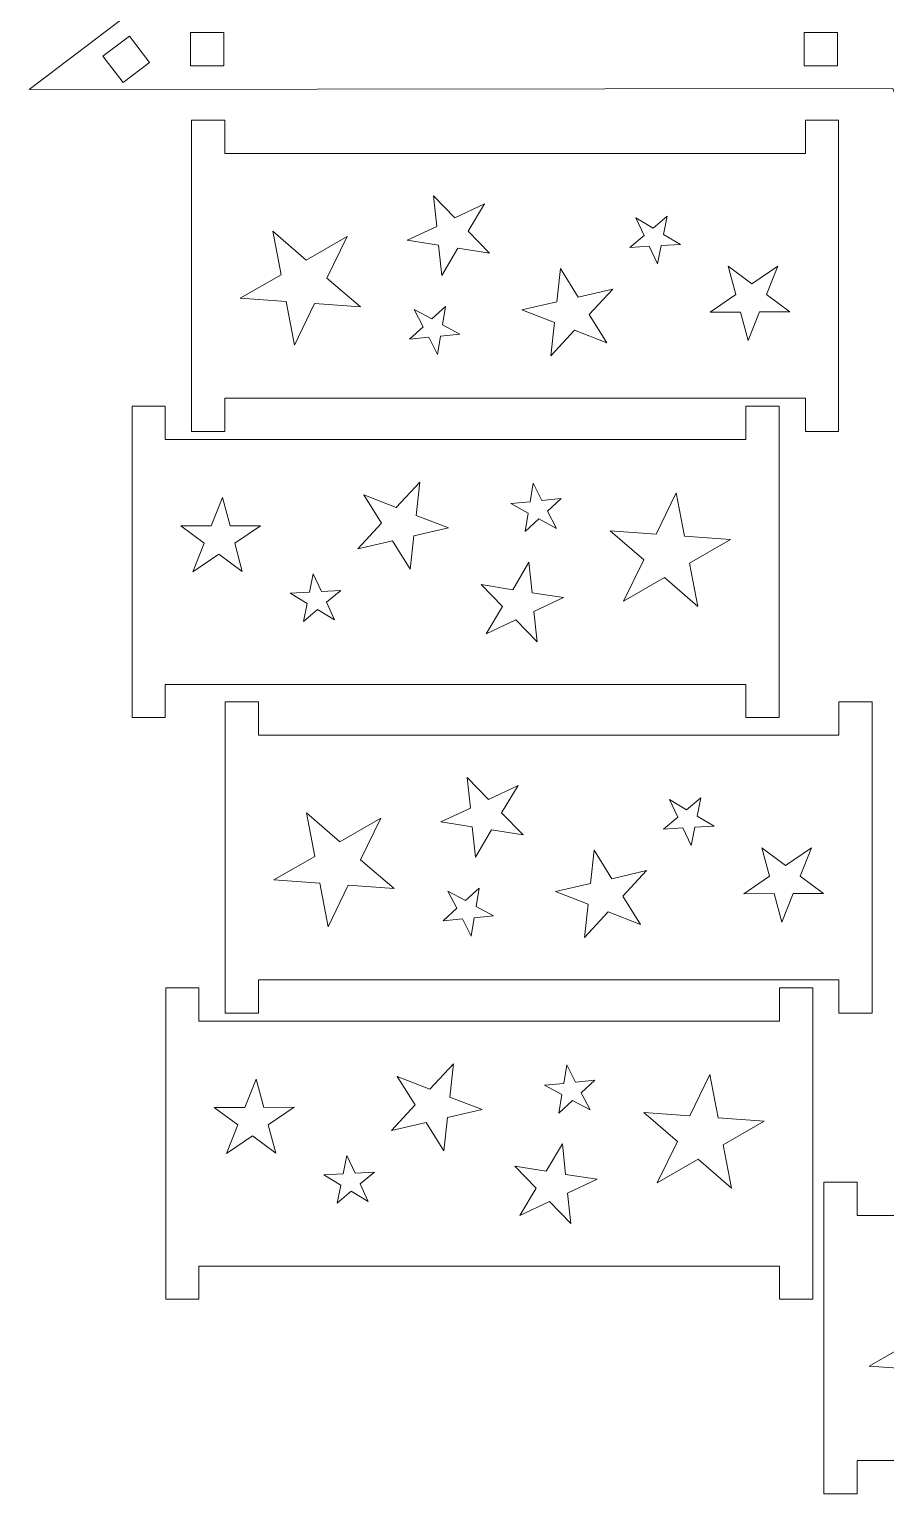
# Model space of a CAD drawing. Header units: centimetres. Extents: x -19.4 to 25.4, y -16.9 to 18.6.
# Drawn here: x -19.38 to -9.08, y -16.95 to 0.66 of the extents above; entities that cross this region are included whole.
import ezdxf

# ---------------------------------------------------------------- set-up
doc = ezdxf.new("R2010")
doc.units = ezdxf.units.CM
doc.header["$MEASUREMENT"] = 0
doc.layers.add('layer 1', color=7, linetype='Continuous')

msp = doc.modelspace()

# ---------------------------------------------------------------- linework, layer by layer
at = {"layer": 'layer 1', "color": 250, "lineweight": 9}
for points, knots in [([(-14.84191, 15.80987), (-14.84191, 15.80987), (-11.25771, 6.10371), (-11.25771, 6.10371), (-11.25771, 6.10371), (-11.25771, 6.10371), (-19.38088, -0.06509), (-19.38088, -0.06509), (-19.38088, -0.06509), (-19.38088, -0.06509), (-8.99748, -0.05361), (-8.99748, -0.05361), (-8.99748, -0.05361), (-8.99748, -0.05361), (-5.33731, -10.08188), (-5.33731, -10.08188), (-5.33731, -10.08188), (-5.33731, -10.08188), (-2.61756, -0.05896), (-2.61756, -0.05896), (-2.61756, -0.05896), (-2.61756, -0.05896), (7.76776, -0.08797), (7.76776, -0.08797), (7.76776, -0.08797), (7.76776, -0.08797), (-0.93476, 6.09502), (-0.93476, 6.09502), (-0.93476, 6.09502), (-0.93476, 6.09502), (1.74061, 15.80987), (1.74061, 15.80987), (1.74061, 15.80987), (1.74061, 15.80987), (1.43533, 15.80987), (1.43533, 15.80987), (1.43533, 15.80987), (1.43533, 15.80987), (-6.27467, 9.90378), (-6.27467, 9.90378), (-6.27467, 9.90378), (-6.27467, 9.90378), (-14.52296, 15.80987), (-14.52296, 15.80987), (-14.52296, 15.80987), (-14.52296, 15.80987), (-14.84191, 15.80987), (-14.84191, 15.80987)], [0, 0, 0, 0, 0.07692308, 0.07692308, 0.07692308, 0.07692308, 0.15384615, 0.15384615, 0.15384615, 0.15384615, 0.23076923, 0.23076923, 0.23076923, 0.23076923, 0.30769231, 0.30769231, 0.30769231, 0.30769231, 0.38461538, 0.38461538, 0.38461538, 0.38461538, 0.46153846, 0.46153846, 0.46153846, 0.46153846, 0.53846154, 0.53846154, 0.53846154, 0.53846154, 0.61538462, 0.61538462, 0.61538462, 0.61538462, 0.69230769, 0.69230769, 0.69230769, 0.69230769, 0.76923077, 0.76923077, 0.76923077, 0.76923077, 0.84615385, 0.84615385, 0.84615385, 0.84615385, 1, 1, 1, 1]), ([(-18.49571, 0.33576), (-18.49571, 0.33576), (-18.17765, 0.57834), (-18.17765, 0.57834), (-18.17765, 0.57834), (-18.17765, 0.57834), (-17.93508, 0.26026), (-17.93508, 0.26026), (-17.93508, 0.26026), (-17.93508, 0.26026), (-18.25316, 0.01771), (-18.25316, 0.01771), (-18.25316, 0.01771), (-18.25316, 0.01771), (-18.49571, 0.33576), (-18.49571, 0.33576)], [0, 0, 0, 0, 0.2, 0.2, 0.2, 0.2, 0.4, 0.4, 0.4, 0.4, 0.6, 0.6, 0.6, 0.6, 1, 1, 1, 1]), ([(-17.44259, 0.21971), (-17.44259, 0.21971), (-17.04259, 0.21971), (-17.04259, 0.21971), (-17.04259, 0.21971), (-17.04259, 0.21971), (-17.04259, 0.61971), (-17.04259, 0.61971), (-17.04259, 0.61971), (-17.04259, 0.61971), (-17.44259, 0.61971), (-17.44259, 0.61971), (-17.44259, 0.61971), (-17.44259, 0.61971), (-17.44259, 0.21971), (-17.44259, 0.21971)], [0, 0, 0, 0, 0.2, 0.2, 0.2, 0.2, 0.4, 0.4, 0.4, 0.4, 0.6, 0.6, 0.6, 0.6, 1, 1, 1, 1]), ([(-10.06247, 0.21971), (-10.06247, 0.21971), (-9.66247, 0.21971), (-9.66247, 0.21971), (-9.66247, 0.21971), (-9.66247, 0.21971), (-9.66247, 0.61971), (-9.66247, 0.61971), (-9.66247, 0.61971), (-9.66247, 0.61971), (-10.06247, 0.61971), (-10.06247, 0.61971), (-10.06247, 0.61971), (-10.06247, 0.61971), (-10.06247, 0.21971), (-10.06247, 0.21971)], [0, 0, 0, 0, 0.2, 0.2, 0.2, 0.2, 0.4, 0.4, 0.4, 0.4, 0.6, 0.6, 0.6, 0.6, 1, 1, 1, 1]), ([(-17.02932, -0.83268), (-17.02932, -0.83268), (-10.04921, -0.83268), (-10.04921, -0.83268), (-10.04921, -0.83268), (-10.04921, -0.83268), (-10.04921, -0.43289), (-10.04921, -0.43289), (-10.04921, -0.43289), (-10.04921, -0.43289), (-9.64921, -0.43289), (-9.64921, -0.43289), (-9.64921, -0.43289), (-9.64921, -1.68074), (-9.6492, -2.92858), (-9.6492, -4.17642), (-9.6492, -4.17642), (-9.6492, -4.17642), (-10.0492, -4.17645), (-10.0492, -4.17645), (-10.0492, -4.17645), (-10.0492, -4.17645), (-10.0492, -3.77665), (-10.0492, -3.77665), (-10.0492, -3.77665), (-10.0492, -3.77665), (-17.02933, -3.77665), (-17.02933, -3.77665), (-17.02933, -3.77665), (-17.02933, -3.77665), (-17.02932, -4.17645), (-17.02932, -4.17645), (-17.02932, -4.17645), (-17.02932, -4.17645), (-17.42933, -4.17645), (-17.42933, -4.17645), (-17.42933, -4.17645), (-17.42933, -2.92861), (-17.42933, -1.68074), (-17.42933, -0.4329), (-17.42933, -0.4329), (-17.42933, -0.4329), (-17.02933, -0.43289), (-17.02933, -0.43289), (-17.02933, -0.43289), (-17.02933, -0.43289), (-17.02932, -0.83268), (-17.02932, -0.83268)], [0, 0, 0, 0, 0.07692308, 0.07692308, 0.07692308, 0.07692308, 0.15384615, 0.15384615, 0.15384615, 0.15384615, 0.23076923, 0.23076923, 0.23076923, 0.23076923, 0.30769231, 0.30769231, 0.30769231, 0.30769231, 0.38461538, 0.38461538, 0.38461538, 0.38461538, 0.46153846, 0.46153846, 0.46153846, 0.46153846, 0.53846154, 0.53846154, 0.53846154, 0.53846154, 0.61538462, 0.61538462, 0.61538462, 0.61538462, 0.69230769, 0.69230769, 0.69230769, 0.69230769, 0.76923077, 0.76923077, 0.76923077, 0.76923077, 0.84615385, 0.84615385, 0.84615385, 0.84615385, 1, 1, 1, 1]), ([(-14.52013, -1.34382), (-14.52013, -1.34382), (-14.26351, -1.60753), (-14.26351, -1.60753), (-14.26351, -1.60753), (-14.26351, -1.60753), (-13.90845, -1.44045), (-13.90845, -1.44045), (-13.90845, -1.44045), (-13.90845, -1.44045), (-14.10549, -1.76925), (-14.10549, -1.76925), (-14.10549, -1.76925), (-14.10549, -1.76925), (-13.84775, -2.032), (-13.84775, -2.032), (-13.84775, -2.032), (-13.84775, -2.032), (-14.22616, -1.97148), (-14.22616, -1.97148), (-14.22616, -1.97148), (-14.22616, -1.97148), (-14.42191, -2.30092), (-14.42191, -2.30092), (-14.42191, -2.30092), (-14.42191, -2.30092), (-14.45875, -1.93473), (-14.45875, -1.93473), (-14.45875, -1.93473), (-14.45875, -1.93473), (-14.83749, -1.87562), (-14.83749, -1.87562), (-14.83749, -1.87562), (-14.83749, -1.87562), (-14.48185, -1.70981), (-14.48185, -1.70981), (-14.48185, -1.70981), (-14.48185, -1.70981), (-14.52013, -1.34382), (-14.52013, -1.34382)], [0, 0, 0, 0, 0.09090909, 0.09090909, 0.09090909, 0.09090909, 0.18181818, 0.18181818, 0.18181818, 0.18181818, 0.27272727, 0.27272727, 0.27272727, 0.27272727, 0.36363636, 0.36363636, 0.36363636, 0.36363636, 0.45454545, 0.45454545, 0.45454545, 0.45454545, 0.54545455, 0.54545455, 0.54545455, 0.54545455, 0.63636364, 0.63636364, 0.63636364, 0.63636364, 0.72727273, 0.72727273, 0.72727273, 0.72727273, 0.81818182, 0.81818182, 0.81818182, 0.81818182, 1, 1, 1, 1]), ([(-11.70939, -1.58784), (-11.70939, -1.58784), (-11.75521, -1.80697), (-11.75521, -1.80697), (-11.75521, -1.80697), (-11.75521, -1.80697), (-11.55024, -1.92932), (-11.55024, -1.92932), (-11.55024, -1.92932), (-11.55024, -1.92932), (-11.78309, -1.94166), (-11.78309, -1.94166), (-11.78309, -1.94166), (-11.78309, -1.94166), (-11.82805, -2.16102), (-11.82805, -2.16102), (-11.82805, -2.16102), (-11.82805, -2.16102), (-11.92613, -1.94952), (-11.92613, -1.94952), (-11.92613, -1.94952), (-11.92613, -1.94952), (-12.15889, -1.96274), (-12.15889, -1.96274), (-12.15889, -1.96274), (-12.15889, -1.96274), (-11.98668, -1.81969), (-11.98668, -1.81969), (-11.98668, -1.81969), (-11.98668, -1.81969), (-12.08559, -1.6085), (-12.08559, -1.6085), (-12.08559, -1.6085), (-12.08559, -1.6085), (-11.88103, -1.73158), (-11.88103, -1.73158), (-11.88103, -1.73158), (-11.88103, -1.73158), (-11.70939, -1.58784), (-11.70939, -1.58784)], [0, 0, 0, 0, 0.09090909, 0.09090909, 0.09090909, 0.09090909, 0.18181818, 0.18181818, 0.18181818, 0.18181818, 0.27272727, 0.27272727, 0.27272727, 0.27272727, 0.36363636, 0.36363636, 0.36363636, 0.36363636, 0.45454545, 0.45454545, 0.45454545, 0.45454545, 0.54545455, 0.54545455, 0.54545455, 0.54545455, 0.63636364, 0.63636364, 0.63636364, 0.63636364, 0.72727273, 0.72727273, 0.72727273, 0.72727273, 0.81818182, 0.81818182, 0.81818182, 0.81818182, 1, 1, 1, 1]), ([(-16.45376, -1.76837), (-16.45376, -1.76837), (-16.05097, -2.11757), (-16.05097, -2.11757), (-16.05097, -2.11757), (-16.05097, -2.11757), (-15.56025, -1.83308), (-15.56025, -1.83308), (-15.56025, -1.83308), (-15.56025, -1.83308), (-15.80305, -2.3316), (-15.80305, -2.3316), (-15.80305, -2.3316), (-15.80305, -2.3316), (-15.39876, -2.67922), (-15.39876, -2.67922), (-15.39876, -2.67922), (-15.39876, -2.67922), (-15.95161, -2.63813), (-15.95161, -2.63813), (-15.95161, -2.63813), (-15.95161, -2.63813), (-16.19247, -3.13745), (-16.19247, -3.13745), (-16.19247, -3.13745), (-16.19247, -3.13745), (-16.29136, -2.61356), (-16.29136, -2.61356), (-16.29136, -2.61356), (-16.29136, -2.61356), (-16.84448, -2.57453), (-16.84448, -2.57453), (-16.84448, -2.57453), (-16.84448, -2.57453), (-16.35276, -2.29182), (-16.35276, -2.29182), (-16.35276, -2.29182), (-16.35276, -2.29182), (-16.45376, -1.76837), (-16.45376, -1.76837)], [0, 0, 0, 0, 0.09090909, 0.09090909, 0.09090909, 0.09090909, 0.18181818, 0.18181818, 0.18181818, 0.18181818, 0.27272727, 0.27272727, 0.27272727, 0.27272727, 0.36363636, 0.36363636, 0.36363636, 0.36363636, 0.45454545, 0.45454545, 0.45454545, 0.45454545, 0.54545455, 0.54545455, 0.54545455, 0.54545455, 0.63636364, 0.63636364, 0.63636364, 0.63636364, 0.72727273, 0.72727273, 0.72727273, 0.72727273, 0.81818182, 0.81818182, 0.81818182, 0.81818182, 1, 1, 1, 1]), ([(-12.99461, -2.21752), (-12.99461, -2.21752), (-12.78107, -2.5596), (-12.78107, -2.5596), (-12.78107, -2.5596), (-12.78107, -2.5596), (-12.36299, -2.46308), (-12.36299, -2.46308), (-12.36299, -2.46308), (-12.36299, -2.46308), (-12.64944, -2.7695), (-12.64944, -2.7695), (-12.64944, -2.7695), (-12.64944, -2.7695), (-12.43448, -3.11078), (-12.43448, -3.11078), (-12.43448, -3.11078), (-12.43448, -3.11078), (-12.82508, -2.9581), (-12.82508, -2.9581), (-12.82508, -2.9581), (-12.82508, -2.9581), (-13.11028, -3.2655), (-13.11028, -3.2655), (-13.11028, -3.2655), (-13.11028, -3.2655), (-13.06524, -2.86472), (-13.06524, -2.86472), (-13.06524, -2.86472), (-13.06524, -2.86472), (-13.45647, -2.71345), (-13.45647, -2.71345), (-13.45647, -2.71345), (-13.45647, -2.71345), (-13.03804, -2.61844), (-13.03804, -2.61844), (-13.03804, -2.61844), (-13.03804, -2.61844), (-12.99461, -2.21752), (-12.99461, -2.21752)], [0, 0, 0, 0, 0.09090909, 0.09090909, 0.09090909, 0.09090909, 0.18181818, 0.18181818, 0.18181818, 0.18181818, 0.27272727, 0.27272727, 0.27272727, 0.27272727, 0.36363636, 0.36363636, 0.36363636, 0.36363636, 0.45454545, 0.45454545, 0.45454545, 0.45454545, 0.54545455, 0.54545455, 0.54545455, 0.54545455, 0.63636364, 0.63636364, 0.63636364, 0.63636364, 0.72727273, 0.72727273, 0.72727273, 0.72727273, 0.81818182, 0.81818182, 0.81818182, 0.81818182, 1, 1, 1, 1]), ([(-10.97536, -2.18917), (-10.97536, -2.18917), (-10.69225, -2.39994), (-10.69225, -2.39994), (-10.69225, -2.39994), (-10.69225, -2.39994), (-10.38137, -2.18781), (-10.38137, -2.18781), (-10.38137, -2.18781), (-10.38137, -2.18781), (-10.51803, -2.52912), (-10.51803, -2.52912), (-10.51803, -2.52912), (-10.51803, -2.52912), (-10.23403, -2.73878), (-10.23403, -2.73878), (-10.23403, -2.73878), (-10.23403, -2.73878), (-10.60161, -2.73896), (-10.60161, -2.73896), (-10.60161, -2.73896), (-10.60161, -2.73896), (-10.73697, -3.08073), (-10.73697, -3.08073), (-10.73697, -3.08073), (-10.73697, -3.08073), (-10.82747, -2.73949), (-10.82747, -2.73949), (-10.82747, -2.73949), (-10.82747, -2.73949), (-11.19513, -2.74104), (-11.19513, -2.74104), (-11.19513, -2.74104), (-11.19513, -2.74104), (-10.88349, -2.52998), (-10.88349, -2.52998), (-10.88349, -2.52998), (-10.88349, -2.52998), (-10.97536, -2.18917), (-10.97536, -2.18917)], [0, 0, 0, 0, 0.09090909, 0.09090909, 0.09090909, 0.09090909, 0.18181818, 0.18181818, 0.18181818, 0.18181818, 0.27272727, 0.27272727, 0.27272727, 0.27272727, 0.36363636, 0.36363636, 0.36363636, 0.36363636, 0.45454545, 0.45454545, 0.45454545, 0.45454545, 0.54545455, 0.54545455, 0.54545455, 0.54545455, 0.63636364, 0.63636364, 0.63636364, 0.63636364, 0.72727273, 0.72727273, 0.72727273, 0.72727273, 0.81818182, 0.81818182, 0.81818182, 0.81818182, 1, 1, 1, 1]), ([(-14.37669, -2.6724), (-14.37669, -2.6724), (-14.41316, -2.89329), (-14.41316, -2.89329), (-14.41316, -2.89329), (-14.41316, -2.89329), (-14.20317, -3.00684), (-14.20317, -3.00684), (-14.20317, -3.00684), (-14.20317, -3.00684), (-14.43528, -3.02904), (-14.43528, -3.02904), (-14.43528, -3.02904), (-14.43528, -3.02904), (-14.47089, -3.25009), (-14.47089, -3.25009), (-14.47089, -3.25009), (-14.47089, -3.25009), (-14.57788, -3.04294), (-14.57788, -3.04294), (-14.57788, -3.04294), (-14.57788, -3.04294), (-14.80987, -3.06605), (-14.80987, -3.06605), (-14.80987, -3.06605), (-14.80987, -3.06605), (-14.64384, -2.91582), (-14.64384, -2.91582), (-14.64384, -2.91582), (-14.64384, -2.91582), (-14.75165, -2.70901), (-14.75165, -2.70901), (-14.75165, -2.70901), (-14.75165, -2.70901), (-14.54205, -2.82329), (-14.54205, -2.82329), (-14.54205, -2.82329), (-14.54205, -2.82329), (-14.37669, -2.6724), (-14.37669, -2.6724)], [0, 0, 0, 0, 0.09090909, 0.09090909, 0.09090909, 0.09090909, 0.18181818, 0.18181818, 0.18181818, 0.18181818, 0.27272727, 0.27272727, 0.27272727, 0.27272727, 0.36363636, 0.36363636, 0.36363636, 0.36363636, 0.45454545, 0.45454545, 0.45454545, 0.45454545, 0.54545455, 0.54545455, 0.54545455, 0.54545455, 0.63636364, 0.63636364, 0.63636364, 0.63636364, 0.72727273, 0.72727273, 0.72727273, 0.72727273, 0.81818182, 0.81818182, 0.81818182, 0.81818182, 1, 1, 1, 1]), ([(-10.76521, -7.2166), (-10.76521, -7.2166), (-17.74533, -7.2166), (-17.74533, -7.2166), (-17.74533, -7.2166), (-17.74533, -7.2166), (-17.74533, -7.61638), (-17.74533, -7.61638), (-17.74533, -7.61638), (-17.74533, -7.61638), (-18.14533, -7.61638), (-18.14533, -7.61638), (-18.14533, -7.61638), (-18.14533, -6.36854), (-18.14533, -5.12069), (-18.14533, -3.87285), (-18.14533, -3.87285), (-18.14533, -3.87285), (-17.74533, -3.87285), (-17.74533, -3.87285), (-17.74533, -3.87285), (-17.74533, -3.87285), (-17.74533, -4.27264), (-17.74533, -4.27264), (-17.74533, -4.27264), (-17.74533, -4.27264), (-10.76521, -4.27264), (-10.76521, -4.27264), (-10.76521, -4.27264), (-10.76521, -4.27264), (-10.76521, -3.87285), (-10.76521, -3.87285), (-10.76521, -3.87285), (-10.76521, -3.87285), (-10.36521, -3.87285), (-10.36521, -3.87285), (-10.36521, -3.87285), (-10.36521, -5.12069), (-10.36521, -6.36854), (-10.36523, -7.61638), (-10.36523, -7.61638), (-10.36523, -7.61638), (-10.76523, -7.61638), (-10.76523, -7.61638), (-10.76523, -7.61638), (-10.76523, -7.61638), (-10.76521, -7.2166), (-10.76521, -7.2166)], [0, 0, 0, 0, 0.07692308, 0.07692308, 0.07692308, 0.07692308, 0.15384615, 0.15384615, 0.15384615, 0.15384615, 0.23076923, 0.23076923, 0.23076923, 0.23076923, 0.30769231, 0.30769231, 0.30769231, 0.30769231, 0.38461538, 0.38461538, 0.38461538, 0.38461538, 0.46153846, 0.46153846, 0.46153846, 0.46153846, 0.53846154, 0.53846154, 0.53846154, 0.53846154, 0.61538462, 0.61538462, 0.61538462, 0.61538462, 0.69230769, 0.69230769, 0.69230769, 0.69230769, 0.76923077, 0.76923077, 0.76923077, 0.76923077, 0.84615385, 0.84615385, 0.84615385, 0.84615385, 1, 1, 1, 1]), ([(-14.79993, -5.83177), (-14.79993, -5.83177), (-15.01348, -5.48969), (-15.01348, -5.48969), (-15.01348, -5.48969), (-15.01348, -5.48969), (-15.43155, -5.5862), (-15.43155, -5.5862), (-15.43155, -5.5862), (-15.43155, -5.5862), (-15.14509, -5.27977), (-15.14509, -5.27977), (-15.14509, -5.27977), (-15.14509, -5.27977), (-15.36005, -4.9385), (-15.36005, -4.9385), (-15.36005, -4.9385), (-15.36005, -4.9385), (-14.96947, -5.0912), (-14.96947, -5.0912), (-14.96947, -5.0912), (-14.96947, -5.0912), (-14.68427, -4.78378), (-14.68427, -4.78378), (-14.68427, -4.78378), (-14.68427, -4.78378), (-14.72931, -5.18458), (-14.72931, -5.18458), (-14.72931, -5.18458), (-14.72931, -5.18458), (-14.33807, -5.33585), (-14.33807, -5.33585), (-14.33807, -5.33585), (-14.33807, -5.33585), (-14.75649, -5.43085), (-14.75649, -5.43085), (-14.75649, -5.43085), (-14.75649, -5.43085), (-14.79993, -5.83177), (-14.79993, -5.83177)], [0, 0, 0, 0, 0.09090909, 0.09090909, 0.09090909, 0.09090909, 0.18181818, 0.18181818, 0.18181818, 0.18181818, 0.27272727, 0.27272727, 0.27272727, 0.27272727, 0.36363636, 0.36363636, 0.36363636, 0.36363636, 0.45454545, 0.45454545, 0.45454545, 0.45454545, 0.54545455, 0.54545455, 0.54545455, 0.54545455, 0.63636364, 0.63636364, 0.63636364, 0.63636364, 0.72727273, 0.72727273, 0.72727273, 0.72727273, 0.81818182, 0.81818182, 0.81818182, 0.81818182, 1, 1, 1, 1]), ([(-13.41787, -5.37688), (-13.41787, -5.37688), (-13.38139, -5.156), (-13.38139, -5.156), (-13.38139, -5.156), (-13.38139, -5.156), (-13.59139, -5.04246), (-13.59139, -5.04246), (-13.59139, -5.04246), (-13.59139, -5.04246), (-13.35925, -5.02024), (-13.35925, -5.02024), (-13.35925, -5.02024), (-13.35925, -5.02024), (-13.32365, -4.7992), (-13.32365, -4.7992), (-13.32365, -4.7992), (-13.32365, -4.7992), (-13.21669, -5.00633), (-13.21669, -5.00633), (-13.21669, -5.00633), (-13.21669, -5.00633), (-12.98468, -4.98324), (-12.98468, -4.98324), (-12.98468, -4.98324), (-12.98468, -4.98324), (-13.15071, -5.13346), (-13.15071, -5.13346), (-13.15071, -5.13346), (-13.15071, -5.13346), (-13.04288, -5.34028), (-13.04288, -5.34028), (-13.04288, -5.34028), (-13.04288, -5.34028), (-13.25249, -5.226), (-13.25249, -5.226), (-13.25249, -5.226), (-13.25249, -5.226), (-13.41787, -5.37688), (-13.41787, -5.37688)], [0, 0, 0, 0, 0.09090909, 0.09090909, 0.09090909, 0.09090909, 0.18181818, 0.18181818, 0.18181818, 0.18181818, 0.27272727, 0.27272727, 0.27272727, 0.27272727, 0.36363636, 0.36363636, 0.36363636, 0.36363636, 0.45454545, 0.45454545, 0.45454545, 0.45454545, 0.54545455, 0.54545455, 0.54545455, 0.54545455, 0.63636364, 0.63636364, 0.63636364, 0.63636364, 0.72727273, 0.72727273, 0.72727273, 0.72727273, 0.81818182, 0.81818182, 0.81818182, 0.81818182, 1, 1, 1, 1]), ([(-11.34077, -6.2809), (-11.34077, -6.2809), (-11.74357, -5.93172), (-11.74357, -5.93172), (-11.74357, -5.93172), (-11.74357, -5.93172), (-12.23428, -6.21621), (-12.23428, -6.21621), (-12.23428, -6.21621), (-12.23428, -6.21621), (-11.99151, -5.71768), (-11.99151, -5.71768), (-11.99151, -5.71768), (-11.99151, -5.71768), (-12.39579, -5.37006), (-12.39579, -5.37006), (-12.39579, -5.37006), (-12.39579, -5.37006), (-11.84293, -5.41116), (-11.84293, -5.41116), (-11.84293, -5.41116), (-11.84293, -5.41116), (-11.60209, -4.91182), (-11.60209, -4.91182), (-11.60209, -4.91182), (-11.60209, -4.91182), (-11.5032, -5.43574), (-11.5032, -5.43574), (-11.5032, -5.43574), (-11.5032, -5.43574), (-10.95007, -5.47476), (-10.95007, -5.47476), (-10.95007, -5.47476), (-10.95007, -5.47476), (-11.44177, -5.75748), (-11.44177, -5.75748), (-11.44177, -5.75748), (-11.44177, -5.75748), (-11.34077, -6.2809), (-11.34077, -6.2809)], [0, 0, 0, 0, 0.09090909, 0.09090909, 0.09090909, 0.09090909, 0.18181818, 0.18181818, 0.18181818, 0.18181818, 0.27272727, 0.27272727, 0.27272727, 0.27272727, 0.36363636, 0.36363636, 0.36363636, 0.36363636, 0.45454545, 0.45454545, 0.45454545, 0.45454545, 0.54545455, 0.54545455, 0.54545455, 0.54545455, 0.63636364, 0.63636364, 0.63636364, 0.63636364, 0.72727273, 0.72727273, 0.72727273, 0.72727273, 0.81818182, 0.81818182, 0.81818182, 0.81818182, 1, 1, 1, 1]), ([(-16.81919, -5.8601), (-16.81919, -5.8601), (-17.10228, -5.64933), (-17.10228, -5.64933), (-17.10228, -5.64933), (-17.10228, -5.64933), (-17.41317, -5.86149), (-17.41317, -5.86149), (-17.41317, -5.86149), (-17.41317, -5.86149), (-17.27651, -5.52016), (-17.27651, -5.52016), (-17.27651, -5.52016), (-17.27651, -5.52016), (-17.56051, -5.31052), (-17.56051, -5.31052), (-17.56051, -5.31052), (-17.56051, -5.31052), (-17.19292, -5.31034), (-17.19292, -5.31034), (-17.19292, -5.31034), (-17.19292, -5.31034), (-17.05759, -4.96857), (-17.05759, -4.96857), (-17.05759, -4.96857), (-17.05759, -4.96857), (-16.96708, -5.3098), (-16.96708, -5.3098), (-16.96708, -5.3098), (-16.96708, -5.3098), (-16.59941, -5.30825), (-16.59941, -5.30825), (-16.59941, -5.30825), (-16.59941, -5.30825), (-16.91104, -5.5193), (-16.91104, -5.5193), (-16.91104, -5.5193), (-16.91104, -5.5193), (-16.81919, -5.8601), (-16.81919, -5.8601)], [0, 0, 0, 0, 0.09090909, 0.09090909, 0.09090909, 0.09090909, 0.18181818, 0.18181818, 0.18181818, 0.18181818, 0.27272727, 0.27272727, 0.27272727, 0.27272727, 0.36363636, 0.36363636, 0.36363636, 0.36363636, 0.45454545, 0.45454545, 0.45454545, 0.45454545, 0.54545455, 0.54545455, 0.54545455, 0.54545455, 0.63636364, 0.63636364, 0.63636364, 0.63636364, 0.72727273, 0.72727273, 0.72727273, 0.72727273, 0.81818182, 0.81818182, 0.81818182, 0.81818182, 1, 1, 1, 1]), ([(-13.27441, -6.70546), (-13.27441, -6.70546), (-13.53103, -6.44174), (-13.53103, -6.44174), (-13.53103, -6.44174), (-13.53103, -6.44174), (-13.88609, -6.60882), (-13.88609, -6.60882), (-13.88609, -6.60882), (-13.88609, -6.60882), (-13.68905, -6.28004), (-13.68905, -6.28004), (-13.68905, -6.28004), (-13.68905, -6.28004), (-13.94679, -6.0173), (-13.94679, -6.0173), (-13.94679, -6.0173), (-13.94679, -6.0173), (-13.56839, -6.07784), (-13.56839, -6.07784), (-13.56839, -6.07784), (-13.56839, -6.07784), (-13.37263, -5.74837), (-13.37263, -5.74837), (-13.37263, -5.74837), (-13.37263, -5.74837), (-13.3358, -6.11456), (-13.3358, -6.11456), (-13.3358, -6.11456), (-13.3358, -6.11456), (-12.95707, -6.17366), (-12.95707, -6.17366), (-12.95707, -6.17366), (-12.95707, -6.17366), (-13.31269, -6.33948), (-13.31269, -6.33948), (-13.31269, -6.33948), (-13.31269, -6.33948), (-13.27441, -6.70546), (-13.27441, -6.70546)], [0, 0, 0, 0, 0.09090909, 0.09090909, 0.09090909, 0.09090909, 0.18181818, 0.18181818, 0.18181818, 0.18181818, 0.27272727, 0.27272727, 0.27272727, 0.27272727, 0.36363636, 0.36363636, 0.36363636, 0.36363636, 0.45454545, 0.45454545, 0.45454545, 0.45454545, 0.54545455, 0.54545455, 0.54545455, 0.54545455, 0.63636364, 0.63636364, 0.63636364, 0.63636364, 0.72727273, 0.72727273, 0.72727273, 0.72727273, 0.81818182, 0.81818182, 0.81818182, 0.81818182, 1, 1, 1, 1]), ([(-16.08515, -6.46146), (-16.08515, -6.46146), (-16.03932, -6.24232), (-16.03932, -6.24232), (-16.03932, -6.24232), (-16.03932, -6.24232), (-16.24432, -6.11997), (-16.24432, -6.11997), (-16.24432, -6.11997), (-16.24432, -6.11997), (-16.01145, -6.10762), (-16.01145, -6.10762), (-16.01145, -6.10762), (-16.01145, -6.10762), (-15.96652, -5.88826), (-15.96652, -5.88826), (-15.96652, -5.88826), (-15.96652, -5.88826), (-15.8684, -6.09976), (-15.8684, -6.09976), (-15.8684, -6.09976), (-15.8684, -6.09976), (-15.63564, -6.08654), (-15.63564, -6.08654), (-15.63564, -6.08654), (-15.63564, -6.08654), (-15.80789, -6.2296), (-15.80789, -6.2296), (-15.80789, -6.2296), (-15.80789, -6.2296), (-15.70896, -6.44078), (-15.70896, -6.44078), (-15.70896, -6.44078), (-15.70896, -6.44078), (-15.91352, -6.3177), (-15.91352, -6.3177), (-15.91352, -6.3177), (-15.91352, -6.3177), (-16.08515, -6.46146), (-16.08515, -6.46146)], [0, 0, 0, 0, 0.09090909, 0.09090909, 0.09090909, 0.09090909, 0.18181818, 0.18181818, 0.18181818, 0.18181818, 0.27272727, 0.27272727, 0.27272727, 0.27272727, 0.36363636, 0.36363636, 0.36363636, 0.36363636, 0.45454545, 0.45454545, 0.45454545, 0.45454545, 0.54545455, 0.54545455, 0.54545455, 0.54545455, 0.63636364, 0.63636364, 0.63636364, 0.63636364, 0.72727273, 0.72727273, 0.72727273, 0.72727273, 0.81818182, 0.81818182, 0.81818182, 0.81818182, 1, 1, 1, 1]), ([(-16.62476, -7.82536), (-16.62476, -7.82536), (-9.64465, -7.82536), (-9.64465, -7.82536), (-9.64465, -7.82536), (-9.64465, -7.82536), (-9.64465, -7.42557), (-9.64465, -7.42557), (-9.64465, -7.42557), (-9.64465, -7.42557), (-9.24465, -7.42557), (-9.24465, -7.42557), (-9.24465, -7.42557), (-9.24465, -8.67342), (-9.24464, -9.92126), (-9.24464, -11.1691), (-9.24464, -11.1691), (-9.24464, -11.1691), (-9.64464, -11.16913), (-9.64464, -11.16913), (-9.64464, -11.16913), (-9.64464, -11.16913), (-9.64464, -10.76933), (-9.64464, -10.76933), (-9.64464, -10.76933), (-9.64464, -10.76933), (-16.62477, -10.76933), (-16.62477, -10.76933), (-16.62477, -10.76933), (-16.62477, -10.76933), (-16.62476, -11.16913), (-16.62476, -11.16913), (-16.62476, -11.16913), (-16.62476, -11.16913), (-17.02477, -11.16913), (-17.02477, -11.16913), (-17.02477, -11.16913), (-17.02477, -9.92129), (-17.02477, -8.67342), (-17.02477, -7.42558), (-17.02477, -7.42558), (-17.02477, -7.42558), (-16.62477, -7.42557), (-16.62477, -7.42557), (-16.62477, -7.42557), (-16.62477, -7.42557), (-16.62476, -7.82536), (-16.62476, -7.82536)], [0, 0, 0, 0, 0.07692308, 0.07692308, 0.07692308, 0.07692308, 0.15384615, 0.15384615, 0.15384615, 0.15384615, 0.23076923, 0.23076923, 0.23076923, 0.23076923, 0.30769231, 0.30769231, 0.30769231, 0.30769231, 0.38461538, 0.38461538, 0.38461538, 0.38461538, 0.46153846, 0.46153846, 0.46153846, 0.46153846, 0.53846154, 0.53846154, 0.53846154, 0.53846154, 0.61538462, 0.61538462, 0.61538462, 0.61538462, 0.69230769, 0.69230769, 0.69230769, 0.69230769, 0.76923077, 0.76923077, 0.76923077, 0.76923077, 0.84615385, 0.84615385, 0.84615385, 0.84615385, 1, 1, 1, 1]), ([(-14.11557, -8.3365), (-14.11557, -8.3365), (-13.85895, -8.60021), (-13.85895, -8.60021), (-13.85895, -8.60021), (-13.85895, -8.60021), (-13.50389, -8.43313), (-13.50389, -8.43313), (-13.50389, -8.43313), (-13.50389, -8.43313), (-13.70093, -8.76193), (-13.70093, -8.76193), (-13.70093, -8.76193), (-13.70093, -8.76193), (-13.44319, -9.02468), (-13.44319, -9.02468), (-13.44319, -9.02468), (-13.44319, -9.02468), (-13.8216, -8.96416), (-13.8216, -8.96416), (-13.8216, -8.96416), (-13.8216, -8.96416), (-14.01735, -9.2936), (-14.01735, -9.2936), (-14.01735, -9.2936), (-14.01735, -9.2936), (-14.05419, -8.92741), (-14.05419, -8.92741), (-14.05419, -8.92741), (-14.05419, -8.92741), (-14.43293, -8.8683), (-14.43293, -8.8683), (-14.43293, -8.8683), (-14.43293, -8.8683), (-14.07729, -8.70249), (-14.07729, -8.70249), (-14.07729, -8.70249), (-14.07729, -8.70249), (-14.11557, -8.3365), (-14.11557, -8.3365)], [0, 0, 0, 0, 0.09090909, 0.09090909, 0.09090909, 0.09090909, 0.18181818, 0.18181818, 0.18181818, 0.18181818, 0.27272727, 0.27272727, 0.27272727, 0.27272727, 0.36363636, 0.36363636, 0.36363636, 0.36363636, 0.45454545, 0.45454545, 0.45454545, 0.45454545, 0.54545455, 0.54545455, 0.54545455, 0.54545455, 0.63636364, 0.63636364, 0.63636364, 0.63636364, 0.72727273, 0.72727273, 0.72727273, 0.72727273, 0.81818182, 0.81818182, 0.81818182, 0.81818182, 1, 1, 1, 1]), ([(-11.30483, -8.58052), (-11.30483, -8.58052), (-11.35065, -8.79965), (-11.35065, -8.79965), (-11.35065, -8.79965), (-11.35065, -8.79965), (-11.14568, -8.922), (-11.14568, -8.922), (-11.14568, -8.922), (-11.14568, -8.922), (-11.37853, -8.93434), (-11.37853, -8.93434), (-11.37853, -8.93434), (-11.37853, -8.93434), (-11.42349, -9.1537), (-11.42349, -9.1537), (-11.42349, -9.1537), (-11.42349, -9.1537), (-11.52157, -8.9422), (-11.52157, -8.9422), (-11.52157, -8.9422), (-11.52157, -8.9422), (-11.75433, -8.95542), (-11.75433, -8.95542), (-11.75433, -8.95542), (-11.75433, -8.95542), (-11.58212, -8.81237), (-11.58212, -8.81237), (-11.58212, -8.81237), (-11.58212, -8.81237), (-11.68103, -8.60118), (-11.68103, -8.60118), (-11.68103, -8.60118), (-11.68103, -8.60118), (-11.47647, -8.72426), (-11.47647, -8.72426), (-11.47647, -8.72426), (-11.47647, -8.72426), (-11.30483, -8.58052), (-11.30483, -8.58052)], [0, 0, 0, 0, 0.09090909, 0.09090909, 0.09090909, 0.09090909, 0.18181818, 0.18181818, 0.18181818, 0.18181818, 0.27272727, 0.27272727, 0.27272727, 0.27272727, 0.36363636, 0.36363636, 0.36363636, 0.36363636, 0.45454545, 0.45454545, 0.45454545, 0.45454545, 0.54545455, 0.54545455, 0.54545455, 0.54545455, 0.63636364, 0.63636364, 0.63636364, 0.63636364, 0.72727273, 0.72727273, 0.72727273, 0.72727273, 0.81818182, 0.81818182, 0.81818182, 0.81818182, 1, 1, 1, 1]), ([(-16.0492, -8.76105), (-16.0492, -8.76105), (-15.64641, -9.11025), (-15.64641, -9.11025), (-15.64641, -9.11025), (-15.64641, -9.11025), (-15.15569, -8.82576), (-15.15569, -8.82576), (-15.15569, -8.82576), (-15.15569, -8.82576), (-15.39849, -9.32428), (-15.39849, -9.32428), (-15.39849, -9.32428), (-15.39849, -9.32428), (-14.9942, -9.6719), (-14.9942, -9.6719), (-14.9942, -9.6719), (-14.9942, -9.6719), (-15.54705, -9.63081), (-15.54705, -9.63081), (-15.54705, -9.63081), (-15.54705, -9.63081), (-15.78791, -10.13013), (-15.78791, -10.13013), (-15.78791, -10.13013), (-15.78791, -10.13013), (-15.8868, -9.60624), (-15.8868, -9.60624), (-15.8868, -9.60624), (-15.8868, -9.60624), (-16.43992, -9.56721), (-16.43992, -9.56721), (-16.43992, -9.56721), (-16.43992, -9.56721), (-15.9482, -9.2845), (-15.9482, -9.2845), (-15.9482, -9.2845), (-15.9482, -9.2845), (-16.0492, -8.76105), (-16.0492, -8.76105)], [0, 0, 0, 0, 0.09090909, 0.09090909, 0.09090909, 0.09090909, 0.18181818, 0.18181818, 0.18181818, 0.18181818, 0.27272727, 0.27272727, 0.27272727, 0.27272727, 0.36363636, 0.36363636, 0.36363636, 0.36363636, 0.45454545, 0.45454545, 0.45454545, 0.45454545, 0.54545455, 0.54545455, 0.54545455, 0.54545455, 0.63636364, 0.63636364, 0.63636364, 0.63636364, 0.72727273, 0.72727273, 0.72727273, 0.72727273, 0.81818182, 0.81818182, 0.81818182, 0.81818182, 1, 1, 1, 1]), ([(-12.59005, -9.2102), (-12.59005, -9.2102), (-12.37651, -9.55228), (-12.37651, -9.55228), (-12.37651, -9.55228), (-12.37651, -9.55228), (-11.95843, -9.45576), (-11.95843, -9.45576), (-11.95843, -9.45576), (-11.95843, -9.45576), (-12.24488, -9.76218), (-12.24488, -9.76218), (-12.24488, -9.76218), (-12.24488, -9.76218), (-12.02992, -10.10346), (-12.02992, -10.10346), (-12.02992, -10.10346), (-12.02992, -10.10346), (-12.42052, -9.95078), (-12.42052, -9.95078), (-12.42052, -9.95078), (-12.42052, -9.95078), (-12.70572, -10.25818), (-12.70572, -10.25818), (-12.70572, -10.25818), (-12.70572, -10.25818), (-12.66068, -9.8574), (-12.66068, -9.8574), (-12.66068, -9.8574), (-12.66068, -9.8574), (-13.05191, -9.70613), (-13.05191, -9.70613), (-13.05191, -9.70613), (-13.05191, -9.70613), (-12.63348, -9.61112), (-12.63348, -9.61112), (-12.63348, -9.61112), (-12.63348, -9.61112), (-12.59005, -9.2102), (-12.59005, -9.2102)], [0, 0, 0, 0, 0.09090909, 0.09090909, 0.09090909, 0.09090909, 0.18181818, 0.18181818, 0.18181818, 0.18181818, 0.27272727, 0.27272727, 0.27272727, 0.27272727, 0.36363636, 0.36363636, 0.36363636, 0.36363636, 0.45454545, 0.45454545, 0.45454545, 0.45454545, 0.54545455, 0.54545455, 0.54545455, 0.54545455, 0.63636364, 0.63636364, 0.63636364, 0.63636364, 0.72727273, 0.72727273, 0.72727273, 0.72727273, 0.81818182, 0.81818182, 0.81818182, 0.81818182, 1, 1, 1, 1]), ([(-10.5708, -9.18185), (-10.5708, -9.18185), (-10.28769, -9.39262), (-10.28769, -9.39262), (-10.28769, -9.39262), (-10.28769, -9.39262), (-9.97681, -9.18049), (-9.97681, -9.18049), (-9.97681, -9.18049), (-9.97681, -9.18049), (-10.11347, -9.5218), (-10.11347, -9.5218), (-10.11347, -9.5218), (-10.11347, -9.5218), (-9.82947, -9.73146), (-9.82947, -9.73146), (-9.82947, -9.73146), (-9.82947, -9.73146), (-10.19705, -9.73164), (-10.19705, -9.73164), (-10.19705, -9.73164), (-10.19705, -9.73164), (-10.33241, -10.07341), (-10.33241, -10.07341), (-10.33241, -10.07341), (-10.33241, -10.07341), (-10.42291, -9.73217), (-10.42291, -9.73217), (-10.42291, -9.73217), (-10.42291, -9.73217), (-10.79057, -9.73372), (-10.79057, -9.73372), (-10.79057, -9.73372), (-10.79057, -9.73372), (-10.47893, -9.52266), (-10.47893, -9.52266), (-10.47893, -9.52266), (-10.47893, -9.52266), (-10.5708, -9.18185), (-10.5708, -9.18185)], [0, 0, 0, 0, 0.09090909, 0.09090909, 0.09090909, 0.09090909, 0.18181818, 0.18181818, 0.18181818, 0.18181818, 0.27272727, 0.27272727, 0.27272727, 0.27272727, 0.36363636, 0.36363636, 0.36363636, 0.36363636, 0.45454545, 0.45454545, 0.45454545, 0.45454545, 0.54545455, 0.54545455, 0.54545455, 0.54545455, 0.63636364, 0.63636364, 0.63636364, 0.63636364, 0.72727273, 0.72727273, 0.72727273, 0.72727273, 0.81818182, 0.81818182, 0.81818182, 0.81818182, 1, 1, 1, 1]), ([(-13.97213, -9.66508), (-13.97213, -9.66508), (-14.0086, -9.88597), (-14.0086, -9.88597), (-14.0086, -9.88597), (-14.0086, -9.88597), (-13.79861, -9.99952), (-13.79861, -9.99952), (-13.79861, -9.99952), (-13.79861, -9.99952), (-14.03072, -10.02172), (-14.03072, -10.02172), (-14.03072, -10.02172), (-14.03072, -10.02172), (-14.06633, -10.24277), (-14.06633, -10.24277), (-14.06633, -10.24277), (-14.06633, -10.24277), (-14.17332, -10.03562), (-14.17332, -10.03562), (-14.17332, -10.03562), (-14.17332, -10.03562), (-14.40531, -10.05873), (-14.40531, -10.05873), (-14.40531, -10.05873), (-14.40531, -10.05873), (-14.23928, -9.9085), (-14.23928, -9.9085), (-14.23928, -9.9085), (-14.23928, -9.9085), (-14.34709, -9.70169), (-14.34709, -9.70169), (-14.34709, -9.70169), (-14.34709, -9.70169), (-14.13749, -9.81597), (-14.13749, -9.81597), (-14.13749, -9.81597), (-14.13749, -9.81597), (-13.97213, -9.66508), (-13.97213, -9.66508)], [0, 0, 0, 0, 0.09090909, 0.09090909, 0.09090909, 0.09090909, 0.18181818, 0.18181818, 0.18181818, 0.18181818, 0.27272727, 0.27272727, 0.27272727, 0.27272727, 0.36363636, 0.36363636, 0.36363636, 0.36363636, 0.45454545, 0.45454545, 0.45454545, 0.45454545, 0.54545455, 0.54545455, 0.54545455, 0.54545455, 0.63636364, 0.63636364, 0.63636364, 0.63636364, 0.72727273, 0.72727273, 0.72727273, 0.72727273, 0.81818182, 0.81818182, 0.81818182, 0.81818182, 1, 1, 1, 1]), ([(-10.36065, -14.20928), (-10.36065, -14.20928), (-17.34077, -14.20928), (-17.34077, -14.20928), (-17.34077, -14.20928), (-17.34077, -14.20928), (-17.34077, -14.60906), (-17.34077, -14.60906), (-17.34077, -14.60906), (-17.34077, -14.60906), (-17.74077, -14.60906), (-17.74077, -14.60906), (-17.74077, -14.60906), (-17.74077, -13.36122), (-17.74077, -12.11337), (-17.74077, -10.86553), (-17.74077, -10.86553), (-17.74077, -10.86553), (-17.34077, -10.86553), (-17.34077, -10.86553), (-17.34077, -10.86553), (-17.34077, -10.86553), (-17.34077, -11.26532), (-17.34077, -11.26532), (-17.34077, -11.26532), (-17.34077, -11.26532), (-10.36065, -11.26532), (-10.36065, -11.26532), (-10.36065, -11.26532), (-10.36065, -11.26532), (-10.36065, -10.86553), (-10.36065, -10.86553), (-10.36065, -10.86553), (-10.36065, -10.86553), (-9.96065, -10.86553), (-9.96065, -10.86553), (-9.96065, -10.86553), (-9.96065, -12.11337), (-9.96065, -13.36122), (-9.96067, -14.60906), (-9.96067, -14.60906), (-9.96067, -14.60906), (-10.36067, -14.60906), (-10.36067, -14.60906), (-10.36067, -14.60906), (-10.36067, -14.60906), (-10.36065, -14.20928), (-10.36065, -14.20928)], [0, 0, 0, 0, 0.07692308, 0.07692308, 0.07692308, 0.07692308, 0.15384615, 0.15384615, 0.15384615, 0.15384615, 0.23076923, 0.23076923, 0.23076923, 0.23076923, 0.30769231, 0.30769231, 0.30769231, 0.30769231, 0.38461538, 0.38461538, 0.38461538, 0.38461538, 0.46153846, 0.46153846, 0.46153846, 0.46153846, 0.53846154, 0.53846154, 0.53846154, 0.53846154, 0.61538462, 0.61538462, 0.61538462, 0.61538462, 0.69230769, 0.69230769, 0.69230769, 0.69230769, 0.76923077, 0.76923077, 0.76923077, 0.76923077, 0.84615385, 0.84615385, 0.84615385, 0.84615385, 1, 1, 1, 1]), ([(-14.39537, -12.82445), (-14.39537, -12.82445), (-14.60892, -12.48237), (-14.60892, -12.48237), (-14.60892, -12.48237), (-14.60892, -12.48237), (-15.02699, -12.57888), (-15.02699, -12.57888), (-15.02699, -12.57888), (-15.02699, -12.57888), (-14.74053, -12.27245), (-14.74053, -12.27245), (-14.74053, -12.27245), (-14.74053, -12.27245), (-14.95549, -11.93118), (-14.95549, -11.93118), (-14.95549, -11.93118), (-14.95549, -11.93118), (-14.56491, -12.08388), (-14.56491, -12.08388), (-14.56491, -12.08388), (-14.56491, -12.08388), (-14.27971, -11.77646), (-14.27971, -11.77646), (-14.27971, -11.77646), (-14.27971, -11.77646), (-14.32475, -12.17726), (-14.32475, -12.17726), (-14.32475, -12.17726), (-14.32475, -12.17726), (-13.93351, -12.32853), (-13.93351, -12.32853), (-13.93351, -12.32853), (-13.93351, -12.32853), (-14.35193, -12.42353), (-14.35193, -12.42353), (-14.35193, -12.42353), (-14.35193, -12.42353), (-14.39537, -12.82445), (-14.39537, -12.82445)], [0, 0, 0, 0, 0.09090909, 0.09090909, 0.09090909, 0.09090909, 0.18181818, 0.18181818, 0.18181818, 0.18181818, 0.27272727, 0.27272727, 0.27272727, 0.27272727, 0.36363636, 0.36363636, 0.36363636, 0.36363636, 0.45454545, 0.45454545, 0.45454545, 0.45454545, 0.54545455, 0.54545455, 0.54545455, 0.54545455, 0.63636364, 0.63636364, 0.63636364, 0.63636364, 0.72727273, 0.72727273, 0.72727273, 0.72727273, 0.81818182, 0.81818182, 0.81818182, 0.81818182, 1, 1, 1, 1]), ([(-13.01331, -12.36956), (-13.01331, -12.36956), (-12.97683, -12.14868), (-12.97683, -12.14868), (-12.97683, -12.14868), (-12.97683, -12.14868), (-13.18683, -12.03514), (-13.18683, -12.03514), (-13.18683, -12.03514), (-13.18683, -12.03514), (-12.95469, -12.01292), (-12.95469, -12.01292), (-12.95469, -12.01292), (-12.95469, -12.01292), (-12.91909, -11.79188), (-12.91909, -11.79188), (-12.91909, -11.79188), (-12.91909, -11.79188), (-12.81213, -11.99901), (-12.81213, -11.99901), (-12.81213, -11.99901), (-12.81213, -11.99901), (-12.58012, -11.97592), (-12.58012, -11.97592), (-12.58012, -11.97592), (-12.58012, -11.97592), (-12.74615, -12.12614), (-12.74615, -12.12614), (-12.74615, -12.12614), (-12.74615, -12.12614), (-12.63832, -12.33296), (-12.63832, -12.33296), (-12.63832, -12.33296), (-12.63832, -12.33296), (-12.84793, -12.21868), (-12.84793, -12.21868), (-12.84793, -12.21868), (-12.84793, -12.21868), (-13.01331, -12.36956), (-13.01331, -12.36956)], [0, 0, 0, 0, 0.09090909, 0.09090909, 0.09090909, 0.09090909, 0.18181818, 0.18181818, 0.18181818, 0.18181818, 0.27272727, 0.27272727, 0.27272727, 0.27272727, 0.36363636, 0.36363636, 0.36363636, 0.36363636, 0.45454545, 0.45454545, 0.45454545, 0.45454545, 0.54545455, 0.54545455, 0.54545455, 0.54545455, 0.63636364, 0.63636364, 0.63636364, 0.63636364, 0.72727273, 0.72727273, 0.72727273, 0.72727273, 0.81818182, 0.81818182, 0.81818182, 0.81818182, 1, 1, 1, 1]), ([(-16.41463, -12.85278), (-16.41463, -12.85278), (-16.69772, -12.64201), (-16.69772, -12.64201), (-16.69772, -12.64201), (-16.69772, -12.64201), (-17.00861, -12.85417), (-17.00861, -12.85417), (-17.00861, -12.85417), (-17.00861, -12.85417), (-16.87195, -12.51284), (-16.87195, -12.51284), (-16.87195, -12.51284), (-16.87195, -12.51284), (-17.15595, -12.3032), (-17.15595, -12.3032), (-17.15595, -12.3032), (-17.15595, -12.3032), (-16.78836, -12.30302), (-16.78836, -12.30302), (-16.78836, -12.30302), (-16.78836, -12.30302), (-16.65303, -11.96125), (-16.65303, -11.96125), (-16.65303, -11.96125), (-16.65303, -11.96125), (-16.56252, -12.30248), (-16.56252, -12.30248), (-16.56252, -12.30248), (-16.56252, -12.30248), (-16.19485, -12.30093), (-16.19485, -12.30093), (-16.19485, -12.30093), (-16.19485, -12.30093), (-16.50648, -12.51198), (-16.50648, -12.51198), (-16.50648, -12.51198), (-16.50648, -12.51198), (-16.41463, -12.85278), (-16.41463, -12.85278)], [0, 0, 0, 0, 0.09090909, 0.09090909, 0.09090909, 0.09090909, 0.18181818, 0.18181818, 0.18181818, 0.18181818, 0.27272727, 0.27272727, 0.27272727, 0.27272727, 0.36363636, 0.36363636, 0.36363636, 0.36363636, 0.45454545, 0.45454545, 0.45454545, 0.45454545, 0.54545455, 0.54545455, 0.54545455, 0.54545455, 0.63636364, 0.63636364, 0.63636364, 0.63636364, 0.72727273, 0.72727273, 0.72727273, 0.72727273, 0.81818182, 0.81818182, 0.81818182, 0.81818182, 1, 1, 1, 1]), ([(-10.93621, -13.27358), (-10.93621, -13.27358), (-11.33901, -12.9244), (-11.33901, -12.9244), (-11.33901, -12.9244), (-11.33901, -12.9244), (-11.82972, -13.20889), (-11.82972, -13.20889), (-11.82972, -13.20889), (-11.82972, -13.20889), (-11.58695, -12.71036), (-11.58695, -12.71036), (-11.58695, -12.71036), (-11.58695, -12.71036), (-11.99123, -12.36274), (-11.99123, -12.36274), (-11.99123, -12.36274), (-11.99123, -12.36274), (-11.43837, -12.40384), (-11.43837, -12.40384), (-11.43837, -12.40384), (-11.43837, -12.40384), (-11.19753, -11.9045), (-11.19753, -11.9045), (-11.19753, -11.9045), (-11.19753, -11.9045), (-11.09864, -12.42842), (-11.09864, -12.42842), (-11.09864, -12.42842), (-11.09864, -12.42842), (-10.54551, -12.46744), (-10.54551, -12.46744), (-10.54551, -12.46744), (-10.54551, -12.46744), (-11.03721, -12.75016), (-11.03721, -12.75016), (-11.03721, -12.75016), (-11.03721, -12.75016), (-10.93621, -13.27358), (-10.93621, -13.27358)], [0, 0, 0, 0, 0.09090909, 0.09090909, 0.09090909, 0.09090909, 0.18181818, 0.18181818, 0.18181818, 0.18181818, 0.27272727, 0.27272727, 0.27272727, 0.27272727, 0.36363636, 0.36363636, 0.36363636, 0.36363636, 0.45454545, 0.45454545, 0.45454545, 0.45454545, 0.54545455, 0.54545455, 0.54545455, 0.54545455, 0.63636364, 0.63636364, 0.63636364, 0.63636364, 0.72727273, 0.72727273, 0.72727273, 0.72727273, 0.81818182, 0.81818182, 0.81818182, 0.81818182, 1, 1, 1, 1]), ([(-12.86985, -13.69814), (-12.86985, -13.69814), (-13.12647, -13.43442), (-13.12647, -13.43442), (-13.12647, -13.43442), (-13.12647, -13.43442), (-13.48153, -13.6015), (-13.48153, -13.6015), (-13.48153, -13.6015), (-13.48153, -13.6015), (-13.28449, -13.27272), (-13.28449, -13.27272), (-13.28449, -13.27272), (-13.28449, -13.27272), (-13.54223, -13.00998), (-13.54223, -13.00998), (-13.54223, -13.00998), (-13.54223, -13.00998), (-13.16383, -13.07052), (-13.16383, -13.07052), (-13.16383, -13.07052), (-13.16383, -13.07052), (-12.96807, -12.74105), (-12.96807, -12.74105), (-12.96807, -12.74105), (-12.96807, -12.74105), (-12.93124, -13.10724), (-12.93124, -13.10724), (-12.93124, -13.10724), (-12.93124, -13.10724), (-12.55251, -13.16634), (-12.55251, -13.16634), (-12.55251, -13.16634), (-12.55251, -13.16634), (-12.90813, -13.33216), (-12.90813, -13.33216), (-12.90813, -13.33216), (-12.90813, -13.33216), (-12.86985, -13.69814), (-12.86985, -13.69814)], [0, 0, 0, 0, 0.09090909, 0.09090909, 0.09090909, 0.09090909, 0.18181818, 0.18181818, 0.18181818, 0.18181818, 0.27272727, 0.27272727, 0.27272727, 0.27272727, 0.36363636, 0.36363636, 0.36363636, 0.36363636, 0.45454545, 0.45454545, 0.45454545, 0.45454545, 0.54545455, 0.54545455, 0.54545455, 0.54545455, 0.63636364, 0.63636364, 0.63636364, 0.63636364, 0.72727273, 0.72727273, 0.72727273, 0.72727273, 0.81818182, 0.81818182, 0.81818182, 0.81818182, 1, 1, 1, 1]), ([(-15.68059, -13.45414), (-15.68059, -13.45414), (-15.63476, -13.235), (-15.63476, -13.235), (-15.63476, -13.235), (-15.63476, -13.235), (-15.83976, -13.11265), (-15.83976, -13.11265), (-15.83976, -13.11265), (-15.83976, -13.11265), (-15.60689, -13.1003), (-15.60689, -13.1003), (-15.60689, -13.1003), (-15.60689, -13.1003), (-15.56196, -12.88094), (-15.56196, -12.88094), (-15.56196, -12.88094), (-15.56196, -12.88094), (-15.46384, -13.09244), (-15.46384, -13.09244), (-15.46384, -13.09244), (-15.46384, -13.09244), (-15.23108, -13.07922), (-15.23108, -13.07922), (-15.23108, -13.07922), (-15.23108, -13.07922), (-15.40333, -13.22228), (-15.40333, -13.22228), (-15.40333, -13.22228), (-15.40333, -13.22228), (-15.3044, -13.43346), (-15.3044, -13.43346), (-15.3044, -13.43346), (-15.3044, -13.43346), (-15.50896, -13.31038), (-15.50896, -13.31038), (-15.50896, -13.31038), (-15.50896, -13.31038), (-15.68059, -13.45414), (-15.68059, -13.45414)], [0, 0, 0, 0, 0.09090909, 0.09090909, 0.09090909, 0.09090909, 0.18181818, 0.18181818, 0.18181818, 0.18181818, 0.27272727, 0.27272727, 0.27272727, 0.27272727, 0.36363636, 0.36363636, 0.36363636, 0.36363636, 0.45454545, 0.45454545, 0.45454545, 0.45454545, 0.54545455, 0.54545455, 0.54545455, 0.54545455, 0.63636364, 0.63636364, 0.63636364, 0.63636364, 0.72727273, 0.72727273, 0.72727273, 0.72727273, 0.81818182, 0.81818182, 0.81818182, 0.81818182, 1, 1, 1, 1]), ([(-0.89427, -13.60274), (-0.89427, -13.60274), (-0.89427, -13.20274), (-0.89427, -13.20274), (-0.89427, -13.20274), (-0.89427, -13.20274), (-0.49428, -13.20274), (-0.49428, -13.20274), (-0.49428, -13.20274), (-0.49428, -14.57948), (-0.49427, -15.56953), (-0.49428, -16.94626), (-0.49428, -16.94626), (-0.49428, -16.94626), (-0.89427, -16.94626), (-0.89427, -16.94626), (-0.89427, -16.94626), (-0.89427, -16.94626), (-0.89427, -16.54625), (-0.89427, -16.54625), (-0.89427, -16.54625), (-5.16292, -16.54626), (-5.30537, -16.54628), (-9.4276, -16.54628), (-9.4276, -16.54628), (-9.4276, -16.54628), (-9.4276, -16.94628), (-9.4276, -16.94628), (-9.4276, -16.94628), (-9.4276, -16.94628), (-9.8276, -16.94628), (-9.8276, -16.94628), (-9.8276, -16.94628), (-9.82759, -15.56952), (-9.8276, -14.57949), (-9.8276, -13.20274), (-9.8276, -13.20274), (-9.8276, -13.20274), (-9.4276, -13.20274), (-9.4276, -13.20274), (-9.4276, -13.20274), (-9.4276, -13.20274), (-9.4276, -13.60274), (-9.4276, -13.60274), (-9.4276, -13.60274), (-5.30539, -13.60274), (-5.16292, -13.60274), (-0.89427, -13.60274)], [0, 0, 0, 0, 0.07692308, 0.07692308, 0.07692308, 0.07692308, 0.15384615, 0.15384615, 0.15384615, 0.15384615, 0.23076923, 0.23076923, 0.23076923, 0.23076923, 0.30769231, 0.30769231, 0.30769231, 0.30769231, 0.38461538, 0.38461538, 0.38461538, 0.38461538, 0.46153846, 0.46153846, 0.46153846, 0.46153846, 0.53846154, 0.53846154, 0.53846154, 0.53846154, 0.61538462, 0.61538462, 0.61538462, 0.61538462, 0.69230769, 0.69230769, 0.69230769, 0.69230769, 0.76923077, 0.76923077, 0.76923077, 0.76923077, 0.84615385, 0.84615385, 0.84615385, 0.84615385, 1, 1, 1, 1]), ([(-8.79583, -14.40564), (-8.79583, -14.40564), (-8.29347, -14.84116), (-8.29347, -14.84116), (-8.29347, -14.84116), (-8.29347, -14.84116), (-7.68147, -14.48633), (-7.68147, -14.48633), (-7.68147, -14.48633), (-7.68147, -14.48633), (-7.98427, -15.10809), (-7.98427, -15.10809), (-7.98427, -15.10809), (-7.98427, -15.10809), (-7.48005, -15.54161), (-7.48005, -15.54161), (-7.48005, -15.54161), (-7.48005, -15.54161), (-8.16956, -15.49037), (-8.16956, -15.49037), (-8.16956, -15.49037), (-8.16956, -15.49037), (-8.46992, -16.11313), (-8.46992, -16.11313), (-8.46992, -16.11313), (-8.46992, -16.11313), (-8.59328, -15.4597), (-8.59328, -15.4597), (-8.59328, -15.4597), (-8.59328, -15.4597), (-9.28312, -15.41105), (-9.28312, -15.41105), (-9.28312, -15.41105), (-9.28312, -15.41105), (-8.66983, -15.05845), (-8.66983, -15.05845), (-8.66983, -15.05845), (-8.66983, -15.05845), (-8.79583, -14.40564), (-8.79583, -14.40564)], [0, 0, 0, 0, 0.09090909, 0.09090909, 0.09090909, 0.09090909, 0.18181818, 0.18181818, 0.18181818, 0.18181818, 0.27272727, 0.27272727, 0.27272727, 0.27272727, 0.36363636, 0.36363636, 0.36363636, 0.36363636, 0.45454545, 0.45454545, 0.45454545, 0.45454545, 0.54545455, 0.54545455, 0.54545455, 0.54545455, 0.63636364, 0.63636364, 0.63636364, 0.63636364, 0.72727273, 0.72727273, 0.72727273, 0.72727273, 0.81818182, 0.81818182, 0.81818182, 0.81818182, 1, 1, 1, 1])]:
    msp.add_open_spline(points, degree=3, knots=knots, dxfattribs=at)

doc.saveas('drawing.dxf')
